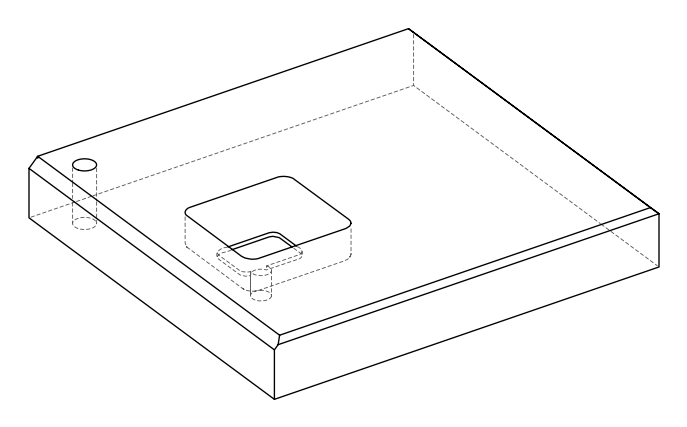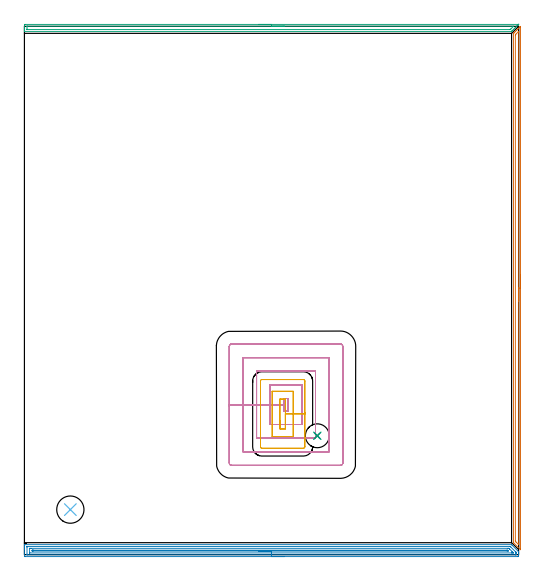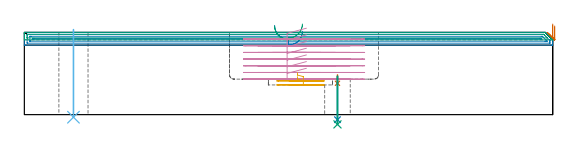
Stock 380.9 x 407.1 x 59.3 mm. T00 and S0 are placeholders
(PLAN: 9 operations, 6 tool changes, 42.6 min)
(1 AREA_MILL | FG_CHAMFER_SURFACE | UGT0205_001 | 6.57 min | 5926 mm3)
(2 AREA_MILL_1 | FG_CHAMFER_SURFACE_1 | UGT0205_001 | 12.31 min | 16021 mm3)
(3 AREA_MILL_2 | FG_CHAMFER_SURFACE_2 | UGT0205_001 | 6.25 min | 5476 mm3)
(4 MILL_RECTANGULAR_POCKET | POCKET_RECTANGULAR_STRAIGHT | UGT0201_095 | Follow Part, ap 5, ae 75% | 15.3 min | 405857 mm3)
(5 MILL_RECTANGULAR_POCKET_1 | POCKET_RECTANGULAR_STRAIGHT_1 | NXT0201_011 | Follow Part, ap 3, ae 75% | 1.57 min | 12384 mm3)
(6 INDEXABLE_INSERT_DRILL_THROUGH_HOLE_FROM_SOLID | STEP1HOLE | NXT0302_013 | 0.25 min | 20522 mm3)
(7 SPOT_DRILL | STEP1HOLE_1 | NXT0321_9005460120000 | 0.06 min | 161 mm3)
(8 DRILL_THROUGH_HOLE_INTO_CENTER | STEP1HOLE_1 | NXT0301_089 | 0.13 min | 2581 mm3)
(9 DRILL_TO_ENLARGE_THROUGH_HOLE | STEP1HOLE_1 | UGT0301_253 | 0.15 min | 3757 mm3)
(TOOL UGT0205_001 | Chamfer Mill 20 x 3 x 45 deg. | D20 FL50 Z2)
(TOOL UGT0201_095 | End mill 20 mm | D20 R3 FL38 Z4)
(TOOL NXT0201_011 | ENDMILL 12mm [2P460-1200-NA 1630] | D12 FL38 Z6)
(TOOL NXT0302_013 | Index. Insert Drill 21mm [880-D2100L25-05] | D21 PA176 FL105 Z2)
(TOOL NXT0321_9005460120000 | NC Spot Drill, 142deg, 12mm, Carbide, Uncoated | D12 PA142 FL30 Z2)
(TOOL NXT0301_089 | Carbide Drill 11.8mm [860.1-1180-035A1-MM 2214] | D11.8 PA140 FL55 Z2)
(TOOL UGT0301_253 | Twist Drill 18.4 mm | D18.4 PA118 FL135 Z2)
(OP 1 AREA_MILL)
G17 G21 G94 G90
T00 M6
G54
G17 G0 G90 X382.3 Y215.45 S1061 M3
G43 Z69.3 H0
Z63.9
G94 G1 Y215.412 Z63.028 F250.
Y215.298 Z62.164
Y215.109 Z61.312
Y214.847 Z60.48
Y214.513 Z59.674
Y214.11 Z58.9
Y213.641 Z58.164
Y213.11 Z57.472
Y212.521 Z56.829
Y211.878 Z56.24
Y211.186 Z55.708
Y210.45 Z55.24
Y209.676 Z54.837
Y208.87 Z54.503
Y208.038 Z54.241
Y207.186 Z54.052
Y206.322 Z53.938
Y205.45 Z53.9
X382.299 Y3.949 Z53.901
X382.294 Y3.817 Z53.904
X382.253 Y3.854 Z53.946
X382.127 Y3.973 Z54.071
X377.102 Y8.998 Z59.098
X376.915 Y9.188 Z59.278
X376.904 Y9.205 Z59.289
X376.9 Y9.334 Z59.3
Y401.566
X376.904 Y401.696 Z59.289
X376.916 Y401.712 Z59.278
X377.102 Y401.902 Z59.097
X377.213 Y402.013 Z58.987
X377.39 Y402.191 Z58.808
X378.106 Y402.906 Z58.093
X378.274 Y403.075 Z57.923
X378.999 Y403.8 Z57.2
X379.158 Y403.96 Z57.039
X379.613 Y404.413 Z56.587
X379.893 Y404.693 Z56.306
X380.042 Y404.844 Z56.155
X380.47 Y405.27 Z55.73
X380.786 Y405.587 Z55.413
X380.926 Y405.728 Z55.27
X381.328 Y406.128 Z54.872
X381.411 Y406.212 Z54.788
X381.68 Y406.48 Z54.519
X381.81 Y406.612 Z54.386
X382.185 Y406.985 Z54.015
X382.253 Y407.053 Z53.947
X382.279 Y407.076 Z53.921
X382.295 Y407.083 Z53.904
X382.3 Y407.076 Z53.9
Y205.45
X380.886 Z55.314
Y7.993
X380.885 Y7.814 Z55.315
X380.882 Y7.725 Z55.318
X380.879 Y7.684 Z55.321
Y7.683
X380.864 Y7.694 Z55.336
X380.771 Y7.782 Z55.429
X380.556 Y7.993 Z55.644
X378.771 Y9.78 Z57.429
X378.375 Y10.184 Z57.825
X378.325 Y10.237 Z57.875
X378.321 Y10.262 Z57.879
X378.318 Y10.314 Z57.882
X378.315 Y10.42 Z57.885
X378.314 Y10.633 Z57.886
X378.315 Y400.226 Z57.885
X378.321 Y400.647 Z57.879
X378.526 Y400.865 Z57.674
X378.771 Y401.119 Z57.429
X380.556 Y402.906 Z55.644
X380.65 Y403. Z55.55
X380.744 Y403.091 Z55.456
X380.841 Y403.182 Z55.359
X380.879 Y403.215 Z55.321
X380.885 Y402.948 Z55.315
Y402.906
X380.886 Y205.45 Z55.314
Y204.578 Z55.352
Y203.713 Z55.466
Y202.862 Z55.655
Y202.03 Z55.917
Y201.224 Z56.251
Y200.45 Z56.654
Y199.714 Z57.123
Y199.022 Z57.654
Y198.379 Z58.243
Y197.79 Z58.886
Y197.258 Z59.578
Y196.79 Z60.314
Y196.387 Z61.088
Y196.053 Z61.894
Y195.791 Z62.726
Y195.602 Z63.578
Y195.488 Z64.443
Y195.45 Z65.314
G0 Z69.3
M5
M2
(OP 2 AREA_MILL_1)
G17 G21 G94 G90
T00 M6
G54
G17 G0 G90 X200.4 Y-1.5 S1061 M3
G43 Z69.3 H0
Z60.1
G94 G1 X200.362 Z59.228 F250.
X200.248 Z58.364
X200.059 Z57.512
X199.797 Z56.68
X199.463 Z55.874
X199.06 Z55.1
X198.592 Z54.364
X198.06 Z53.672
X197.471 Z53.029
X196.828 Z52.44
X196.136 Z51.908
X195.4 Z51.44
X194.626 Z51.037
X193.82 Z50.703
X192.988 Z50.441
X192.137 Z50.252
X191.272 Z50.138
X190.4 Z50.1
X0.615
X0.054 Y-1.498 Z50.099
X0.026 Z50.1
X0.003 Y-1.496 Z50.101
X0.001 Y-1.495 Z50.102
X0. Y4.437 Z56.031
Y4.993 Z56.59
Y5.328 Z56.924
Y5.884 Z57.48
Y6.22 Z57.815
Y6.89 Z58.49
Y7.257 Z58.856
X0.008 Y7.648 Z59.24
X0.01 Y7.697 Z59.288
X0.168 Y7.7 Z59.3
X375.273
X375.394 Y7.696 Z59.289
X375.463 Y7.639 Z59.235
X375.905 Y7.195 Z58.795
X380.558 Y2.542 Z54.142
X380.781 Y2.317 Z53.915
X380.798 Y2.292 Z53.889
X380.8 Y2.209 Z53.807
Y2.18 Z53.779
Y0.536 Z52.133
Y-0.02 Z51.577
Y-0.355 Z51.242
X380.797 Y-0.911 Z50.684
X380.793 Y-1.491 Z50.105
X380.768 Y-1.492 Z50.103
X380.185 Y-1.5 Z50.1
X190.4
Y-0.086 Z51.514
X2.401 Y-0.085 Z51.515
X2.335 Y-0.084 Z51.516
X2.202 Y-0.079 Z51.521
X2.01 Y-0.07 Z51.53
X2.008 Y-0.02 Z51.58
X2.001 Y0.379 Z51.979
X2. Y5.728 Z57.328
X2.004 Y6.22 Z57.82
X2.007 Y6.268 Z57.868
X2.008 Y6.276 Z57.876
X2.048 Y6.279 Z57.879
X2.136 Y6.283 Z57.883
X2.268 Y6.285 Z57.885
X2.335 Y6.286 Z57.886
X373.934 Y6.285 Z57.885
X374.
X374.132 Y6.282 Z57.882
X374.364 Y6.275 Z57.875
X374.423 Y6.22 Z57.82
X374.827 Y5.822 Z57.422
X378.399 Y2.251 Z53.851
X378.641 Y2.006 Z53.606
X378.759 Y1.882 Z53.482
X378.786 Y1.852 Z53.452
X378.791 Y1.82 Z53.42
X378.795 Y1.763 Z53.363
X378.799 Y1.364 Z52.964
X378.8 Y0.872 Z52.472
Y0.472 Z52.072
X378.796 Y-0.02 Z51.58
X378.793 Y-0.068 Z51.532
X378.792 Y-0.076 Z51.524
X378.752 Y-0.079 Z51.521
X378.665 Y-0.083 Z51.517
X378.532 Y-0.085 Z51.515
X378.466 Y-0.086 Z51.514
X190.4
Y1.328 Z52.928
X4.187 Y1.329 Z52.929
X4.042 Y1.33 Z52.93
X4.018 Y1.332 Z52.932
X4.013 Y1.334 Z52.934
X4.009 Y1.353 Z52.953
X4.003 Y1.452 Z53.052
X4.001 Y1.576 Z53.176
X4. Y1.763 Z53.363
X4.001 Y4.622 Z56.222
X4.007 Y4.81 Z56.41
X4.01 Y4.859 Z56.459
X4.027 Y4.865 Z56.465
X4.079 Y4.867 Z56.467
X4.187 Y4.87 Z56.47
X4.645 Y4.871 Z56.471
X5.08
X372.605
X373.041 Y4.87 Z56.47
X373.186 Y4.868 Z56.468
X373.3 Y4.865 Z56.465
X373.329 Y4.86 Z56.46
X373.353 Y4.841 Z56.441
X373.4 Y4.797 Z56.397
X373.764 Y4.437 Z56.037
X373.934 Y4.267 Z55.867
X375.72 Y2.481 Z54.081
X376.437 Y1.763 Z53.363
X376.613 Y1.585 Z53.185
X376.79 Y1.397 Z52.997
Y1.342 Z52.942
X376.613 Y1.335 Z52.935
X376.153 Y1.331 Z52.931
X375.72 Y1.329 Z52.929
X375.262 Y1.328 Z52.928
X190.4
Y2.743 Z54.343
X6.778
X6.062 Y2.748 Z54.348
X6.019 Y2.749 Z54.349
X6.01 Y2.787 Z54.387
X6.006 Y2.891 Z54.491
X6.004 Y3.1 Z54.7
X6.006 Y3.309 Z54.909
X6.01 Y3.413 Z55.013
X6.019 Y3.451 Z55.051
X6.066 Y3.454 Z55.054
X6.15 Y3.455 Z55.055
X6.866 Y3.457 Z55.057
X6.955
X371.431
X372.147 Y3.452 Z55.052
X372.243 Y3.45 Z55.05
X372.615 Y3.125 Z54.725
X372.945 Y2.75 Z54.35
X372.059 Y2.743 Z54.343
X190.4
X189.528 Z54.381
X188.664 Z54.495
X187.812 Z54.683
X186.98 Z54.946
X186.174 Z55.28
X185.4 Z55.682
X184.664 Z56.151
X183.972 Z56.682
X183.329 Z57.272
X182.74 Z57.915
X182.209 Z58.607
X181.74 Z59.343
X181.337 Z60.116
X181.003 Z60.922
X180.741 Z61.754
X180.552 Z62.606
X180.438 Z63.471
X180.4 Z64.343
G0 Z69.3
M5
M2
(OP 3 AREA_MILL_2)
G17 G21 G94 G90
T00 M6
G54
G17 G0 G90 X180.4 Y408.6 S1061 M3
G43 Z69.3 H0
Z63.9
G94 G1 X180.438 Z63.028 F250.
X180.552 Z62.163
X180.741 Z61.312
X181.003 Z60.48
X181.337 Z59.674
X181.74 Z58.9
X182.208 Z58.164
X182.74 Z57.472
X183.329 Z56.829
X183.972 Z56.24
X184.664 Z55.708
X185.4 Z55.24
X186.174 Z54.837
X186.98 Z54.503
X187.812 Z54.241
X188.664 Z54.052
X189.528 Z53.938
X190.4 Z53.9
X380.515
X380.781 Y408.595 Z53.904
X380.782 Y408.594 Z53.905
X380.781 Y408.581 Z53.919
X380.671 Y408.471 Z54.028
X380.312 Y408.11 Z54.386
X379.813 Y407.613 Z54.887
X379.428 Y407.226 Z55.27
X378.954 Y406.754 Z55.746
X378.544 Y406.342 Z56.154
X378.399 Y406.199 Z56.3
X378.104 Y405.904 Z56.596
X377.659 Y405.458 Z57.039
X377.192 Y404.992 Z57.507
X376.775 Y404.574 Z57.923
X376.281 Y404.08 Z58.419
X375.891 Y403.69 Z58.808
X375.72 Y403.519 Z58.98
X375.591 Y403.391 Z59.108
X375.411 Y403.215 Z59.279
X375.395 Y403.204 Z59.289
X375.273 Y403.2 Z59.3
X0.168
X0.01 Y403.203 Z59.288
X0.008 Y403.217 Z59.274
X0. Y403.569 Z58.931
Y403.908 Z58.591
Y404.574 Z57.921
Y405.791 Z56.706
Y406.342 Z56.152
Y407.835 Z54.661
X0.003 Y408.11 Z54.385
X0.009 Y408.591 Z53.905
X0.126 Y408.594 Z53.903
X0.615 Y408.6 Z53.9
X190.4
Y407.186 Z55.314
X376.654 Y407.185 Z55.315
X376.918 Y407.178 Z55.322
X376.885 Y407.141 Z55.359
X376.795 Y407.046 Z55.454
X374.827 Y405.077 Z57.423
X374.571 Y404.827 Z57.673
X374.355 Y404.621 Z57.879
X373.934 Y404.615 Z57.885
X373.893 Y404.614 Z57.886
X2.359 Y404.615 Z57.885
X2.01 Y404.625 Z57.875
X2.005 Y404.734 Z57.766
X2.001 Y404.97 Z57.53
Y406.738 Z55.762
X2.008 Y407.135 Z55.365
X2.011 Y407.18 Z55.32
X2.029 Y407.182 Z55.318
X2.081 Y407.185 Z55.315
X2.188 Y407.186 Z55.314
X2.401
X190.4
X191.272 Z55.352
X192.136 Z55.466
X192.988 Z55.655
X193.82 Z55.917
X194.626 Z56.251
X195.4 Z56.654
X196.136 Z57.123
X196.828 Z57.654
X197.471 Z58.243
X198.06 Z58.886
X198.592 Z59.578
X199.06 Z60.314
X199.463 Z61.088
X199.797 Z61.894
X200.059 Z62.726
X200.248 Z63.578
X200.362 Z64.443
X200.4 Z65.314
G0 Z69.3
M5
M2
(OP 4 MILL_RECTANGULAR_POCKET)
G17 G21 G94 G90
T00 M6
G54
G17 G0 G90 X203.313 Y130.8 S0 M3
G43 Z69.3 H0
Z62.3
G94 G1 X189.4 Z58.572 F250.
Y115.55 Z54.486
X199.9
Y110.8 F500.
X203.3
Y120.3
X199.9
Y115.55
X189.4
Y100.3
X213.8
Y130.8
X189.4
Y115.55
X178.9
Y89.8
X224.3
Y141.3
X178.9
Y115.55
X168.4
Y79.3
X234.8
Y151.8
X168.4
Y115.55
X157.9
Y70.6
G3 X159.7 Y68.8 R1.8
G1 X243.5
G3 X245.3 Y70.6 R1.8
G1 Y160.5
G3 X243.5 Y162.3 R1.8
G1 X159.7
G3 X157.9 Y160.5 R1.8
G1 Y115.55
Y114.55
G0 X203.313 Y130.8 Z57.486
G1 X189.4 Z53.758 F250.
Y115.55 Z49.671
X199.9
Y110.8 F500.
X203.3
Y120.3
X199.9
Y115.55
X189.4
Y100.3
X213.8
Y130.8
X189.4
Y115.55
X178.9
Y89.8
X224.3
Y141.3
X178.9
Y115.55
X168.4
Y79.3
X234.8
Y151.8
X168.4
Y115.55
X157.9
Y70.6
G3 X159.7 Y68.8 R1.8
G1 X243.5
G3 X245.3 Y70.6 R1.8
G1 Y160.5
G3 X243.5 Y162.3 R1.8
G1 X159.7
G3 X157.9 Y160.5 R1.8
G1 Y115.55
Y114.55
G0 X203.313 Y130.8 Z52.671
G1 X189.4 Z48.943 F250.
Y115.55 Z44.857
X199.9
Y110.8 F500.
X203.3
Y120.3
X199.9
Y115.55
X189.4
Y100.3
X213.8
Y130.8
X189.4
Y115.55
X178.9
Y89.8
X224.3
Y141.3
X178.9
Y115.55
X168.4
Y79.3
X234.8
Y151.8
X168.4
Y115.55
X157.9
Y70.6
G3 X159.7 Y68.8 R1.8
G1 X243.5
G3 X245.3 Y70.6 R1.8
G1 Y160.5
G3 X243.5 Y162.3 R1.8
G1 X159.7
G3 X157.9 Y160.5 R1.8
G1 Y115.55
Y114.55
G0 X203.313 Y130.8 Z47.857
G1 X189.4 Z44.129 F250.
Y115.55 Z40.043
X199.9
Y110.8 F500.
X203.3
Y120.3
X199.9
Y115.55
X189.4
Y100.3
X213.8
Y130.8
X189.4
Y115.55
X178.9
Y89.8
X224.3
Y141.3
X178.9
Y115.55
X168.4
Y79.3
X234.8
Y151.8
X168.4
Y115.55
X157.9
Y70.6
G3 X159.7 Y68.8 R1.8
G1 X243.5
G3 X245.3 Y70.6 R1.8
G1 Y160.5
G3 X243.5 Y162.3 R1.8
G1 X159.7
G3 X157.9 Y160.5 R1.8
G1 Y115.55
Y114.55
G0 X203.313 Y130.8 Z43.043
G1 X189.4 Z39.315 F250.
Y115.55 Z35.229
X199.9
Y110.8 F500.
X203.3
Y120.3
X199.9
Y115.55
X189.4
Y100.3
X213.8
Y130.8
X189.4
Y115.55
X178.9
Y89.8
X224.3
Y141.3
X178.9
Y115.55
X168.4
Y79.3
X234.8
Y151.8
X168.4
Y115.55
X157.9
Y70.6
G3 X159.7 Y68.8 R1.8
G1 X243.5
G3 X245.3 Y70.6 R1.8
G1 Y160.5
G3 X243.5 Y162.3 R1.8
G1 X159.7
G3 X157.9 Y160.5 R1.8
G1 Y115.55
Y114.55
G0 X203.313 Y130.8 Z38.229
G1 X189.4 Z34.5 F250.
Y115.55 Z30.414
X199.9
Y110.8 F500.
X203.3
Y120.3
X199.9
Y115.55
X189.4
Y100.3
X213.8
Y130.8
X189.4
Y115.55
X178.9
Y89.8
X224.3
Y141.3
X178.9
Y115.55
X168.4
Y79.3
X234.8
Y151.8
X168.4
Y115.55
X157.9
Y70.6
G3 X159.7 Y68.8 R1.8
G1 X243.5
G3 X245.3 Y70.6 R1.8
G1 Y160.5
G3 X243.5 Y162.3 R1.8
G1 X159.7
G3 X157.9 Y160.5 R1.8
G1 Y115.55
Y114.55
G0 X203.313 Y130.8 Z33.414
G1 X189.4 Z29.686 F250.
Y115.55 Z25.6
X199.9
Y110.8 F500.
X203.3
Y120.3
X199.9
Y115.55
X189.4
Y100.3
X213.8
Y130.8
X189.4
Y115.55
X178.9
Y89.8
X224.3
Y141.3
X178.9
Y115.55
X168.4
Y79.3
X234.8
Y151.8
X168.4
Y115.55
X157.9
Y70.6
G3 X159.7 Y68.8 R1.8
G1 X243.5
G3 X245.3 Y70.6 R1.8
G1 Y160.5
G3 X243.5 Y162.3 R1.8
G1 X159.7
G3 X157.9 Y160.5 R1.8
G1 Y115.55
Y114.55
G0 Z69.3
M5
M2
(OP 5 MILL_RECTANGULAR_POCKET_1)
G17 G21 G94 G90
T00 M6
G54
G17 G0 G90 X196.9 Y103.426 S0 M3
G43 Z69.3 H1
Z30.231
G94 G1 Y97. Z28.509 F250.
X201.1 Z27.383
Y108.45 Z24.315
Y119.9 F500.
X196.9
Y97.
X201.1
Y108.45
X207.1
Y125.9
X190.9
Y91.
X207.1
Y108.45
X216.1
Y133.8
G3 X215. Y134.9 R1.1
G1 X183.
G3 X181.9 Y133.8 R1.1
G1 Y83.1
G3 X183. Y82. R1.1
G1 X215.
G3 X216.1 Y83.135 R1.1
G1 Y108.45
Y109.45
G0 X196.9 Y103.426 Z27.315
G1 Y97. Z25.593 F250.
X201.1 Z24.468
Y108.45 Z21.4
Y119.9 F500.
X196.9
Y97.
X201.1
Y108.45
X207.1
Y125.9
X190.9
Y91.
X207.1
Y108.45
X216.1
Y133.8
G3 X215. Y134.9 R1.1
G1 X183.
G3 X181.9 Y133.8 R1.1
G1 Y83.1
G3 X183. Y82. R1.1
G1 X215.
G3 X216.1 Y83.135 R1.1
G1 Y108.45
Y109.45
G0 Z69.3
M5
M2
(OP 6 INDEXABLE_INSERT_DRILL_THROUGH_HOLE_FROM_SOLID)
G17 G21 G94 G90
T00 M6
G54
G17 G0 G90 X35.4 Y34.7 S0 M3
G43 Z69.3 H1
G94 G81 G98 Z-1.867 F250. R61.3
G80
M5
M2
(OP 7 SPOT_DRILL)
G17 G21 G94 G90
T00 M6
G54
G17 G0 G90 X225.7 Y91.6 S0 M3
G43 Z69.3 H0
G94 G81 G98 Z22.6 F250. R28.6
G80
M5
M2
(OP 8 DRILL_THROUGH_HOLE_INTO_CENTER)
G17 G21 G94 G90
T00 M6
G54
G17 G0 G90 X225.7 Y91.6 S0 M3
G43 Z69.3 H1
G94 G81 G98 Z-3.647 F250. R27.6
G80
M5
M2
(OP 9 DRILL_TO_ENLARGE_THROUGH_HOLE)
G17 G21 G94 G90
T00 M6
G54
G17 G0 G90 X225.7 Y91.6 S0 M3
G43 Z69.3 H0
G94 G81 G98 Z-7.028 F250. R27.6
G80
M5
M2
